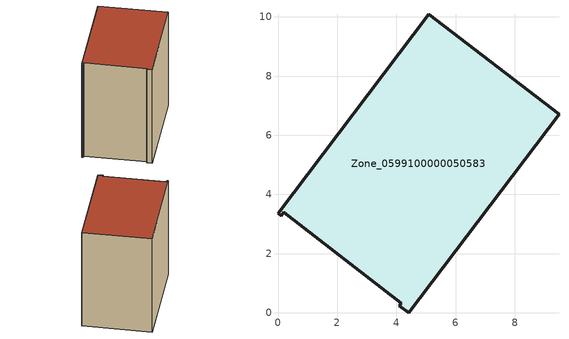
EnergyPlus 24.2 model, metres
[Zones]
Zone_0599100000050583
 floor ground (C_G): 4.16,0.32 0.19,3.4 0.11,3.29 0,3.37 5.09,10.09 9.49,6.7 4.41,0 4.09,0.24 z3.74
 wall outside (C_F): 0,3.37 0.11,3.29 0.19,3.4 4.16,0.32 4.09,0.24 4.41,0 9.49,6.7 5.09,10.09 0,3.37 z3.74:12.37
 roof outside (C_R): 0.19,3.4 4.16,0.32 4.09,0.24 4.41,0 9.49,6.7 5.09,10.09 0,3.37 0.11,3.29 z12.37
[BUILDING]
Pand.0599100000050583: North Axis=0; Terrain=City; Loads Convergence Tolerance Value=0.04; Temperature Convergence Tolerance Value=0.4; Solar Distribution=FullExterior; Maximum Number of Warmup Days=25; Minimum Number of Warmup Days=1
[Site:Location]
Rotterdam.The.Hague.AP_ZH_NLD Design_Conditions: Latitude=51.96; Longitude=4.45; Time Zone=1; Elevation=-4.5
[SITE:GROUNDTEMPERATURE:BUILDINGSURFACE]
18, 18, 18, 18, 18, 18, 18, 18, 18, 18, 18, 18
[MATERIAL] Thermal Absorptance=0.9; Solar Absorptance=0.7; Visible Absorptance=0.7
Name | Roughness | Thickness | Conductivity | Density | Specific Heat
G.TI.1975-1991 | MediumSmooth | 0.15 | 0.288461 | 540 | 1210
F.TI.1975-1991 | Rough | 0.3 | 0.230769 | 1920 | 840
R.TI.1975-1991 | MediumRough | 0.2 | 0.153846 | 1500 | 1000
[CONSTRUCTION]
C_G: G.TI.1975-1991
C_F: F.TI.1975-1991
C_R: R.TI.1975-1991
[ZONE]
Zone_0599100000050583: Type=1; Multiplier=1; Ceiling Height=Autocalculate; Volume=Autocalculate; Floor Area=autocalculate; Part of Total Floor Area=Yes
[ZONEINFILTRATION:DESIGNFLOWRATE]
Infil_Zone_0599100000050583: Zone or ZoneList or Space or SpaceList=Zone_0599100000050583; Schedule=AlwaysOn; Design Flow Rate Calculation Method=Flow/Area; Flow Rate per Floor Area=0.003; Constant Term Coefficient=1; Temperature Term Coefficient=0; Velocity Term Coefficient=0; Velocity Squared Term Coefficient=0
[HVACTEMPLATE:ZONE:IDEALLOADSAIRSYSTEM]
Zone_0599100000050583: Maximum Heating Supply Air Temperature=50; Minimum Cooling Supply Air Temperature=13; Maximum Heating Supply Air Humidity Ratio=0.0156; Minimum Cooling Supply Air Humidity Ratio=0.0077; Heating Limit=NoLimit; Cooling Limit=NoLimit; Dehumidification Control Type=ConstantSensibleHeatRatio; Cooling Sensible Heat Ratio=0.7; Dehumidification Setpoint=60; Humidification Control Type=None; Humidification Setpoint=30; Outdoor Air Method=None; Outdoor Air Flow Rate per Person=0.00944; Outdoor Air Flow Rate per Zone Floor Area=0; Outdoor Air Flow Rate per Zone=0; Demand Controlled Ventilation Type=None; Outdoor Air Economizer Type=NoEconomizer; Heat Recovery Type=None; Sensible Heat Recovery Effectiveness=0.7; Latent Heat Recovery Effectiveness=0.65
[ZONECONTROL:THERMOSTAT]
ThermostatControl_Zone_0599100000050583: Zone or ZoneList=Zone_0599100000050583; Control Type Schedule=DualSetpointControlType; Control 1=Thermostat_Zone_0599100000050583; Temperature Difference Between Cutout And Setpoint=0
[THERMOSTATSETPOINT:DUALSETPOINT]
Thermostat_Zone_0599100000050583: Heating Setpoint Temperature Schedule=HeatingSetpoint_Zone_0599100000050583; Cooling Setpoint Temperature Schedule=CoolingSetpoint_Zone_0599100000050583
[SCHEDULE:COMPACT]
HeatingSetpoint_Zone_0599100000050583: Through: 12/31, For: AllDays, Until: 24:00, 21
CoolingSetpoint_Zone_0599100000050583: Through: 12/31, For: AllDays, Until: 24:00, 24
DualSetpointControlType: Through: 12/31, For: AllDays, Until: 24:00, 4
AlwaysOn: Through: 12/31, For: AllDays, Until: 24:00, 1
